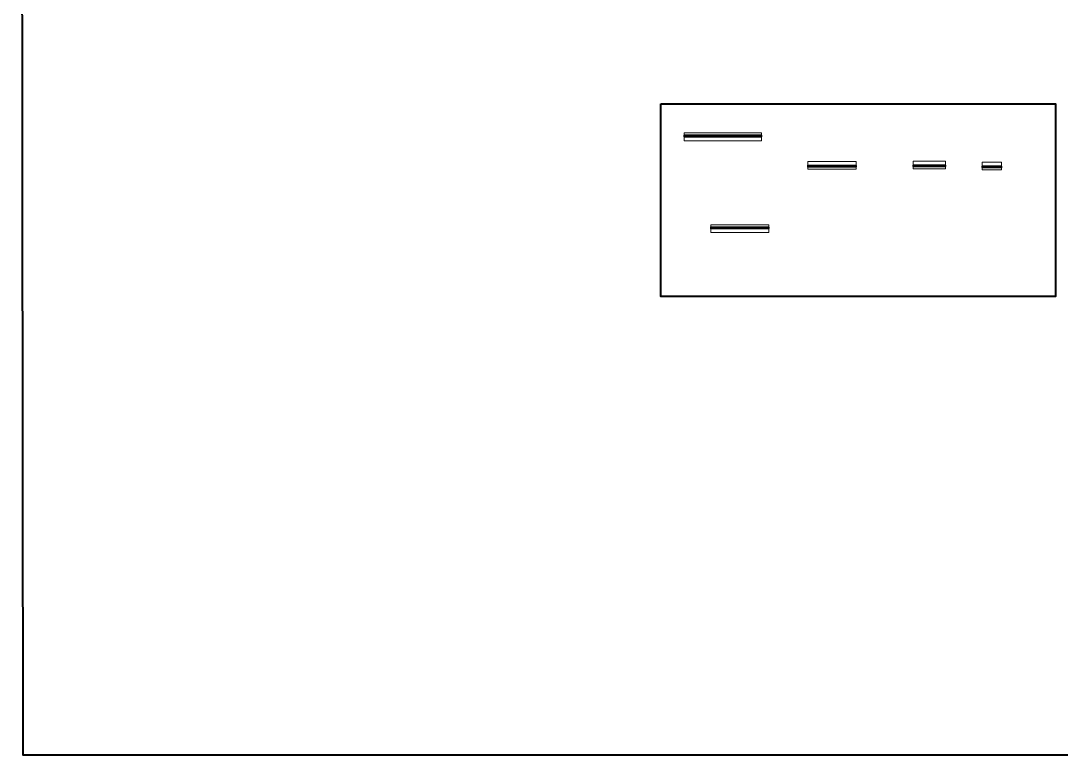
# Model space of a CAD drawing. Header units: millimetres. Extents: x 2355032 to 3136749, y 3674522 to 3929111.
# Drawn here: x 2419644 to 2451932, y 3864938 to 3887596 of the extents above; entities that cross this region are included whole.
import ezdxf

# ---------------------------------------------------------------- set-up
doc = ezdxf.new("R2010")
doc.units = ezdxf.units.MM
doc.header["$MEASUREMENT"] = 0
for name, color, linetype, lineweight in [('Sill Level', 140, 'Continuous', 20), ('wall 0.4', 7, 'Continuous', 40), ('Windows Plan', 152, 'Continuous', 35)]:
    doc.layers.add(name, color=color, linetype=linetype, lineweight=lineweight)

# ---------------------------------------------------------------- blocks, each defined once
blk = doc.blocks.new('w2')
at = {"layer": 'Sill Level'}
blk.add_lwpolyline([(2444138, 3818930), (2445638, 3818930), (2445638, 3818690), (2444138, 3818690)], close=True, dxfattribs=at)
at = {"layer": 'Windows Plan'}
blk.add_lwpolyline([(2445638, 3818810), (2444138, 3818810), (2444138, 3818762), (2445638, 3818762)], close=True, dxfattribs=at)
blk = doc.blocks.new('v1')
at = {"layer": 'Sill Level'}
blk.add_lwpolyline([(2446591, 3818940), (2447591, 3818940), (2447591, 3818700), (2446591, 3818700)], close=True, dxfattribs=at)
at = {"layer": 'Windows Plan'}
blk.add_lwpolyline([(2447591, 3818820), (2446591, 3818820), (2446591, 3818772), (2447591, 3818772)], close=True, dxfattribs=at)
blk = doc.blocks.new('v2')
at = {"layer": 'Sill Level'}
blk.add_lwpolyline([(2448277, 3818910), (2448877, 3818910), (2448877, 3818670), (2448277, 3818670)], close=True, dxfattribs=at)
at = {"layer": 'Windows Plan'}
blk.add_lwpolyline([(2448877, 3818790), (2448277, 3818790), (2448277, 3818743), (2448877, 3818743)], close=True, dxfattribs=at)
blk = doc.blocks.new('v18')
at = {"layer": 'Sill Level'}
blk.add_lwpolyline([(2462914, 3850453), (2464714, 3850453), (2464714, 3850693), (2462914, 3850693)], close=True, dxfattribs=at)
at = {"layer": 'Windows Plan'}
blk.add_lwpolyline([(2464714, 3850573), (2462914, 3850573), (2462914, 3850620), (2464714, 3850620)], close=True, dxfattribs=at)
blk = doc.blocks.new('w1')
at = {"layer": 'Sill Level'}
blk.add_lwpolyline([(2460641, 3827503), (2460641, 3825103), (2460401, 3825103), (2460401, 3827503)], close=True, dxfattribs=at)
at = {"layer": 'Windows Plan'}
blk.add_lwpolyline([(2460521, 3825103), (2460521, 3827503), (2460473, 3827503), (2460473, 3825103)], close=True, dxfattribs=at)

msp = doc.modelspace()

# ---------------------------------------------------------------- linework, layer by layer
at = {"layer": 'wall 0.4', "ltscale": 5}
for points in [[(2419644, 3929111), (2617705, 3929111), (2617776, 3864810), (2419715, 3864810)], [(2439508, 3885021), (2451757, 3885021), (2451757, 3879048), (2439508, 3879048)]]:
    msp.add_lwpolyline(points, close=True, dxfattribs=at)

# ---------------------------------------------------------------- block references
at = {"layer": 'wall 0.4', "rotation": 270}
msp.add_blockref('w1', (-1384872, 6344518), dxfattribs=at)
at = {"layer": 'wall 0.4'}
for name, p in [('w2', (-71, 64301)), ('v1', (750, 64301)), ('v2', (1205, 64301)), ('v18', (-21858, 30577))]:
    msp.add_blockref(name, p, dxfattribs=at)

doc.saveas('drawing.dxf')
